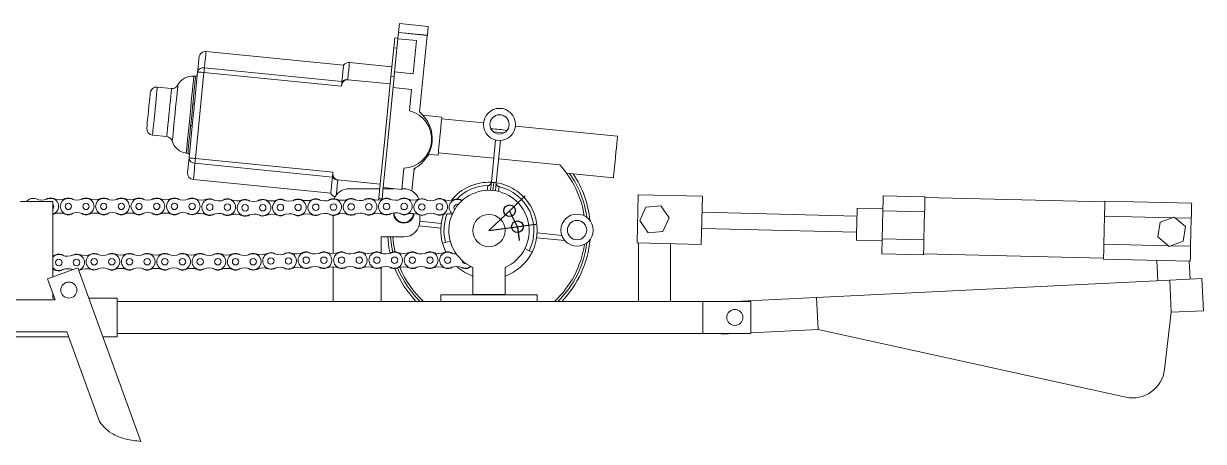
# Model space of a CAD drawing. Header units: millimetres. Extents: x 0 to 1189, y 0 to 841.
# Drawn here: x 178.7 to 252.1, y 421.9 to 447.8 of the extents above; entities that cross this region are included whole.
import ezdxf

# ---------------------------------------------------------------- set-up
doc = ezdxf.new("R2010")
doc.units = ezdxf.units.MM
doc.linetypes.add('CENTERX2', pattern=[20.32, 12.7, -2.54, 2.54, -2.54])

msp = doc.modelspace()

# ---------------------------------------------------------------- linework, layer by layer
at = {"color": 7, "linetype": 'Continuous', "lineweight": 15}
for p, q in [((202.095, 447.843), (202.041, 447.302)), ((203.886, 447.665), (202.095, 447.843)), ((202.04, 447.291), (202.005, 446.932)), ((202.041, 447.302), (202.04, 447.291)), ((203.831, 447.113), (202.04, 447.291)), ((203.833, 447.124), (202.041, 447.302)), ((203.831, 447.113), (203.355, 442.334)), ((203.833, 447.124), (203.831, 447.113)), ((203.886, 447.665), (203.833, 447.124)), ((202.002, 446.908), (201.796, 444.84)), ((202.005, 446.932), (201.806, 446.952)), ((203.158, 446.792), (202.002, 446.908)), ((202.952, 444.724), (203.158, 446.792)), ((198.622, 445.259), (190.064, 446.112)), ((201.744, 446.336), (201.568, 444.564)), ((201.943, 446.316), (201.744, 446.336)), ((189.963, 445.098), (198.521, 444.246)), ((201.627, 445.161), (198.987, 445.424)), ((189.408, 444.569), (189.304, 444.58)), ((189.339, 442.868), (189.536, 444.841)), ((189.934, 444.802), (189.402, 439.461)), ((198.492, 443.949), (189.934, 444.802)), ((198.881, 444.36), (201.521, 444.097)), ((201.568, 444.564), (201.181, 440.683)), ((201.767, 444.544), (201.39, 440.763)), ((201.767, 444.544), (201.568, 444.564)), ((201.796, 444.84), (201.767, 444.544)), ((201.796, 444.84), (202.952, 444.724)), ((187.913, 443.814), (187.03, 443.902)), ((201.7, 443.871), (202.855, 443.756)), ((202.855, 443.756), (202.723, 442.43)), ((204.733, 442.038), (203.552, 442.156)), ((189.004, 439.501), (189.201, 441.475)), ((207.329, 441.679), (204.723, 441.938)), ((215.669, 440.848), (209.32, 441.481)), ((186.733, 440.916), (187.616, 440.828)), ((200.901, 437.867), (201.181, 440.683)), ((201.39, 440.763), (201.081, 437.655)), ((208.077, 440.611), (207.816, 437.984)), ((208.114, 437.954), (208.376, 440.581)), ((188.828, 439.803), (188.933, 439.793)), ((207.964, 439.474), (204.512, 439.818)), ((197.93, 438.312), (189.373, 439.165)), ((189.402, 439.461), (197.96, 438.609)), ((204.497, 439.67), (203.981, 439.721)), ((212.069, 439.066), (208.263, 439.445)), ((202.236, 437.54), (202.368, 438.866)), ((203.007, 438.835), (202.869, 437.452)), ((212.495, 438.551), (215.411, 438.261)), ((189.272, 438.151), (197.829, 437.299)), ((198.26, 438.13), (200.901, 437.867)), ((198.967, 437.588), (200.873, 437.588)), ((200.901, 437.867), (200.814, 437.002)), ((201.013, 436.982), (201.081, 437.655)), ((201.074, 437.588), (201.758, 437.588)), ((201.081, 437.655), (202.236, 437.54)), ((202.241, 437.588), (202.367, 437.588)), ((207.766, 437.486), (207.816, 437.984)), ((207.916, 437.475), (207.965, 437.973)), ((208.114, 437.954), (208.064, 437.456)), ((200.814, 437.002), (201.013, 436.982)), ((216.881, 434.216), (216.954, 437.215)), ((220.953, 437.119), (216.954, 437.215)), ((220.88, 434.119), (220.953, 437.119)), ((232.198, 437.147), (234.798, 437.085)), ((245.993, 436.765), (234.797, 437.035)), ((245.994, 436.815), (251.393, 436.684)), ((178.527, 436.788), (180.527, 436.788)), ((180.527, 436.788), (180.527, 432.109)), ((217.438, 436.447), (217.047, 435.611)), ((218.358, 436.527), (217.438, 436.447)), ((218.887, 435.77), (218.358, 436.527)), ((230.568, 435.886), (220.928, 436.119)), ((232.179, 436.348), (230.58, 436.386)), ((232.176, 436.219), (232.134, 434.476)), ((232.176, 436.219), (234.775, 436.157)), ((234.775, 436.157), (234.733, 434.414)), ((180.588, 436.006), (180.527, 435.985)), ((197.967, 435.926), (197.967, 433.555)), ((203.367, 435.944), (203.367, 435.588)), ((204.701, 435.434), (203.367, 435.567)), ((217.047, 435.611), (217.576, 434.853)), ((218.496, 434.933), (218.887, 435.77)), ((245.972, 435.887), (245.93, 434.144)), ((245.972, 435.887), (250.192, 435.785)), ((249.435, 435.499), (249.286, 434.588)), ((250.299, 435.825), (249.435, 435.499)), ((251.014, 435.24), (250.299, 435.825)), ((250.354, 435.781), (251.371, 435.756)), ((251.371, 435.756), (251.328, 434.013)), ((203.315, 435.27), (204.672, 435.135)), ((212.202, 434.687), (210.664, 434.84)), ((217.576, 434.853), (218.496, 434.933)), ((220.904, 435.119), (230.543, 434.887)), ((250.865, 434.328), (251.014, 435.24)), ((202.367, 434.588), (200.967, 434.588)), ((200.967, 434.588), (200.967, 433.586)), ((204.966, 434.252), (204.773, 434.199)), ((205.256, 434.33), (204.966, 434.252)), ((210.635, 434.541), (212.385, 434.367)), ((220.88, 434.119), (216.881, 434.216)), ((216.967, 430.588), (216.967, 434.214)), ((218.967, 430.588), (218.967, 434.166)), ((230.531, 434.387), (232.131, 434.348)), ((232.134, 434.476), (234.733, 434.414)), ((245.93, 434.144), (249.946, 434.047)), ((249.286, 434.588), (250, 434.002)), ((250, 434.002), (250.865, 434.328)), ((250.108, 434.043), (251.328, 434.013)), ((210.171, 433.733), (209.903, 433.868)), ((210.35, 433.644), (210.171, 433.733)), ((232.112, 433.548), (234.711, 433.486)), ((234.712, 433.536), (245.909, 433.266)), ((245.908, 433.216), (251.306, 433.085)), ((182.085, 432.676), (180.206, 431.992)), ((181.696, 432.582), (181.743, 432.552)), ((182.085, 432.676), (186.012, 421.888)), ((182.148, 432.505), (182.214, 432.53)), ((197.967, 432.728), (197.967, 430.588)), ((200.967, 432.698), (200.967, 430.588)), ((206.668, 432.696), (206.668, 431.021)), ((208.668, 431.021), (208.668, 432.696)), ((249.235, 433.135), (249.297, 431.869)), ((251.24, 433.087), (251.294, 431.966)), ((180.681, 430.688), (180.206, 431.992)), ((250.028, 431.904), (228.054, 430.836)), ((252.026, 432.001), (250.028, 431.904)), ((250.028, 431.904), (250.125, 429.907)), ((252.026, 432.001), (252.123, 430.004)), ((180.527, 431.111), (180.527, 430.788)), ((204.668, 430.988), (204.668, 430.588)), ((204.668, 430.988), (210.668, 430.988)), ((206.668, 431.021), (208.668, 431.021)), ((210.668, 430.988), (210.668, 430.588)), ((176.409, 430.688), (180.681, 430.688)), ((180.645, 430.788), (180.527, 430.788)), ((184.527, 430.788), (182.773, 430.788)), ((184.527, 430.788), (184.527, 428.388)), ((220.967, 430.588), (184.527, 430.588)), ((220.967, 430.588), (220.967, 428.588)), ((220.967, 430.588), (223.967, 430.588)), ((222.943, 430.588), (228.054, 430.836)), ((223.967, 430.588), (223.967, 428.588)), ((228.054, 430.836), (228.151, 428.838)), ((249.705, 426.353), (250.125, 429.907)), ((252.123, 430.004), (250.125, 429.907)), ((223.967, 428.635), (228.151, 428.838)), ((228.151, 428.838), (247.29, 424.634)), ((181.518, 428.388), (174.527, 428.388)), ((181.409, 428.688), (176.409, 428.688)), ((183.435, 423.12), (181.409, 428.688)), ((184.527, 428.388), (183.646, 428.388)), ((220.967, 428.588), (184.527, 428.588)), ((220.967, 428.588), (223.967, 428.588)), ((222.156, 428.588), (222.158, 428.547)), ((222.158, 428.547), (222.991, 428.588))]:
    msp.add_line(p, q, dxfattribs=at)
at = {"color": 8, "linetype": 'Continuous', "lineweight": 15}
for p, q in [((207.565, 437.485), (207.595, 437.787)), ((208.292, 437.717), (208.262, 437.416))]:
    msp.add_line(p, q, dxfattribs=at)
at = {"color": 7, "linetype": 'CENTERX2'}
for p, q in [((208.695, 435.97), (209.926, 437.148)), ((209.433, 435.227), (208.955, 436.219)), ((207.668, 434.988), (208.695, 435.97)), ((209.076, 435.179), (210.577, 435.383)), ((207.668, 434.988), (209.076, 435.179)), ((209.433, 435.227), (209.549, 434.375))]:
    msp.add_line(p, q, dxfattribs=at)
at = {"color": 7, "linetype": 'Continuous', "lineweight": 15, "flags": 128}
for points in [[(201.806, 446.952), (201.803, 446.931), (201.796, 446.852), (201.782, 446.718), (201.765, 446.542), (201.744, 446.336)], [(189.536, 444.841), (189.568, 445.16), (189.593, 445.415), (189.612, 445.602), (189.623, 445.715), (189.627, 445.753)], [(189.934, 444.802), (189.938, 444.843), (189.942, 444.885), (189.946, 444.925), (189.95, 444.964), (189.954, 445.001), (189.957, 445.036), (189.961, 445.069), (189.963, 445.098)], [(198.622, 445.259), (198.621, 445.251), (198.614, 445.181), (198.6, 445.042), (198.58, 444.838), (198.554, 444.571), (198.521, 444.246)], [(189.934, 444.802), (189.856, 444.809), (189.782, 444.817), (189.713, 444.824), (189.652, 444.83), (189.603, 444.835), (189.566, 444.838), (189.544, 444.84), (189.536, 444.841)], [(198.521, 444.246), (198.518, 444.216), (198.515, 444.184), (198.511, 444.149), (198.508, 444.112), (198.504, 444.073), (198.5, 444.032), (198.496, 443.991), (198.492, 443.949)], [(186.375, 441.354), (186.378, 441.391), (186.389, 441.501), (186.407, 441.675), (186.429, 441.901), (186.456, 442.165), (186.484, 442.449), (186.512, 442.732), (186.538, 442.996), (186.561, 443.223), (186.578, 443.397), (186.589, 443.506), (186.593, 443.543)], [(189.237, 442.85), (189.257, 442.848), (189.275, 442.848), (189.293, 442.849), (189.308, 442.851), (189.321, 442.854), (189.331, 442.858), (189.337, 442.862), (189.339, 442.868)], [(204.733, 442.038), (204.732, 442.034), (204.727, 441.974), (204.714, 441.847), (204.695, 441.657), (204.671, 441.416), (204.643, 441.135), (204.613, 440.829), (204.581, 440.514), (204.55, 440.205), (204.522, 439.919), (204.497, 439.67)], [(189.201, 441.475), (189.199, 441.48), (189.194, 441.486), (189.185, 441.492), (189.173, 441.497), (189.159, 441.502), (189.142, 441.506), (189.123, 441.51), (189.104, 441.512)], [(207.936, 441.123), (208.39, 441.086), (208.615, 441.055)], [(215.669, 440.848), (215.667, 440.829), (215.658, 440.742), (215.643, 440.592), (215.623, 440.386), (215.598, 440.135), (215.57, 439.853), (215.54, 439.555)], [(188.913, 438.589), (188.917, 438.627), (188.928, 438.74), (188.947, 438.927), (188.972, 439.182), (189.004, 439.501)], [(189.004, 439.501), (189.012, 439.5), (189.034, 439.498), (189.071, 439.494), (189.121, 439.489), (189.181, 439.483), (189.25, 439.477), (189.324, 439.469), (189.402, 439.461)], [(189.373, 439.165), (189.375, 439.194), (189.379, 439.227), (189.382, 439.262), (189.386, 439.299), (189.39, 439.338), (189.394, 439.378), (189.398, 439.42), (189.402, 439.461)], [(215.54, 439.555), (215.51, 439.256), (215.482, 438.974), (215.457, 438.723), (215.437, 438.517), (215.422, 438.367), (215.413, 438.281), (215.411, 438.261)], [(197.93, 438.312), (197.898, 437.987), (197.871, 437.72), (197.851, 437.516), (197.837, 437.377), (197.83, 437.308), (197.829, 437.299)], [(197.96, 438.609), (197.956, 438.567), (197.951, 438.526), (197.947, 438.486), (197.944, 438.447), (197.94, 438.409), (197.936, 438.374), (197.933, 438.342), (197.93, 438.312)], [(200.803, 436.887), (200.803, 436.891), (200.807, 436.925), (200.811, 436.963), (200.814, 437.002)], [(201.013, 436.982), (201.01, 436.943), (201.008, 436.926)], [(206.001, 436.851), (205.982, 436.854), (205.899, 436.878)], [(232.176, 436.219), (232.18, 436.367), (232.183, 436.507), (232.186, 436.639), (232.189, 436.762), (232.192, 436.875), (232.194, 436.977), (232.197, 437.068), (232.198, 437.147)], [(234.775, 436.157), (234.779, 436.304), (234.782, 436.444), (234.785, 436.576), (234.788, 436.699), (234.791, 436.812), (234.794, 436.915), (234.796, 437.006), (234.798, 437.085)], [(245.972, 435.887), (245.976, 436.034), (245.979, 436.174), (245.982, 436.306), (245.985, 436.429), (245.988, 436.542), (245.99, 436.644), (245.993, 436.736), (245.994, 436.815)], [(205.537, 436.295), (205.508, 436.339), (205.49, 436.415)], [(230.531, 434.387), (230.531, 434.389), (230.533, 434.445), (230.536, 434.57), (230.54, 434.756), (230.546, 434.988), (230.552, 435.25), (230.559, 435.523), (230.565, 435.785), (230.571, 436.017), (230.575, 436.203), (230.578, 436.328), (230.58, 436.384), (230.58, 436.386)], [(251.371, 435.756), (251.374, 435.904), (251.377, 436.044), (251.381, 436.176), (251.384, 436.299), (251.386, 436.412), (251.389, 436.514), (251.391, 436.605), (251.393, 436.684)], [(201.513, 433.578), (201.444, 433.922), (201.366, 434.588)], [(201.68, 433.628), (201.597, 434.065), (201.54, 434.588)], [(201.821, 433.641), (201.724, 434.171), (201.681, 434.588)], [(204.773, 434.199), (204.937, 433.746), (204.983, 433.649)], [(232.112, 433.548), (232.114, 433.628), (232.116, 433.719), (232.118, 433.821), (232.121, 433.934), (232.124, 434.057), (232.127, 434.189), (232.131, 434.329), (232.134, 434.476)], [(234.711, 433.486), (234.713, 433.565), (234.715, 433.656), (234.717, 433.758), (234.72, 433.871), (234.723, 433.994), (234.726, 434.126), (234.73, 434.266), (234.733, 434.414)], [(245.908, 433.216), (245.91, 433.295), (245.912, 433.386), (245.914, 433.488), (245.917, 433.601), (245.92, 433.724), (245.923, 433.856), (245.926, 433.996), (245.93, 434.144)], [(251.306, 433.085), (251.308, 433.164), (251.31, 433.256), (251.313, 433.358), (251.315, 433.471), (251.318, 433.594), (251.322, 433.726), (251.325, 433.866), (251.328, 434.013)], [(180.685, 433.477), (180.6, 433.444), (180.527, 433.422)], [(206.462, 432.695), (206.543, 432.738), (206.561, 432.746)]]:
    msp.add_lwpolyline(points, dxfattribs=at)
at = {"color": 8, "linetype": 'Continuous', "lineweight": 15, "flags": 128}
for points in [[(190.064, 446.112), (190.064, 446.103), (190.057, 446.033), (190.043, 445.895), (190.022, 445.69), (189.996, 445.423), (189.963, 445.098)], [(198.987, 445.424), (198.986, 445.415), (198.978, 445.342), (198.964, 445.196), (198.943, 444.982), (198.915, 444.701), (198.881, 444.36)], [(189.304, 444.58), (189.3, 444.543), (189.289, 444.436), (189.272, 444.26), (189.248, 444.021), (189.219, 443.727), (189.185, 443.386), (189.147, 443.008), (189.107, 442.606), (189.066, 442.191), (189.025, 441.777), (188.985, 441.375), (188.947, 440.997), (188.913, 440.656), (188.884, 440.362), (188.86, 440.123), (188.842, 439.947), (188.832, 439.84), (188.828, 439.803), (188.828, 439.803)], [(189.237, 442.85), (189.275, 443.231), (189.31, 443.582), (189.341, 443.892), (189.367, 444.151), (189.387, 444.353), (189.4, 444.491), (189.407, 444.56), (189.408, 444.569)], [(187.03, 443.902), (187.028, 443.882), (187.02, 443.796), (187.005, 443.644), (186.984, 443.435), (186.958, 443.179), (186.929, 442.886), (186.898, 442.57), (186.866, 442.248), (186.834, 441.932), (186.805, 441.639), (186.78, 441.383), (186.759, 441.174), (186.744, 441.022), (186.735, 440.936), (186.733, 440.916)], [(187.616, 440.828), (187.618, 440.848), (187.627, 440.934), (187.642, 441.086), (187.663, 441.295), (187.688, 441.552), (187.717, 441.844), (187.749, 442.16), (187.781, 442.482), (187.812, 442.798), (187.841, 443.091), (187.867, 443.348), (187.888, 443.556), (187.903, 443.708), (187.911, 443.794), (187.913, 443.814)], [(188.311, 444.033), (188.309, 444.012), (188.3, 443.924), (188.284, 443.768), (188.263, 443.551), (188.236, 443.283), (188.205, 442.974), (188.172, 442.636), (188.137, 442.284)], [(188.137, 442.284), (188.101, 441.932), (188.068, 441.594), (188.037, 441.285), (188.01, 441.017), (187.989, 440.8), (187.973, 440.644), (187.964, 440.556), (187.962, 440.536)], [(188.933, 439.793), (188.933, 439.802), (188.94, 439.872), (188.954, 440.009), (188.974, 440.211), (189, 440.47), (189.031, 440.78), (189.066, 441.131), (189.104, 441.512)], [(189.373, 439.165), (189.34, 438.84), (189.314, 438.573), (189.293, 438.368), (189.279, 438.23), (189.272, 438.16), (189.272, 438.151)], [(198.26, 438.13), (198.226, 437.789), (198.198, 437.508), (198.177, 437.293), (198.166, 437.187)]]:
    msp.add_lwpolyline(points, dxfattribs=at)
at = {"color": 7, "linetype": 'Continuous', "lineweight": 15}
for centre, radius in [((208.324, 441.58), 1), ((208.324, 441.58), 0.6), ((181.493, 436.488), 0.2), ((182.593, 436.488), 0.2), ((183.693, 436.488), 0.2), ((184.793, 436.488), 0.2), ((185.893, 436.488), 0.2), ((186.993, 436.488), 0.2), ((188.093, 436.488), 0.2), ((189.193, 436.488), 0.2), ((190.293, 436.442), 0.2), ((191.393, 436.442), 0.2), ((192.492, 436.396), 0.2), ((193.592, 436.406), 0.2), ((194.691, 436.416), 0.2), ((195.791, 436.426), 0.2), ((196.891, 436.436), 0.2), ((197.991, 436.446), 0.2), ((199.091, 436.456), 0.2), ((200.191, 436.466), 0.2), ((201.291, 436.476), 0.2), ((202.391, 436.486), 0.2), ((203.491, 436.45), 0.2), ((204.59, 436.46), 0.2), ((207.668, 434.988), 1.003), ((213.147, 435.014), 1), ((213.147, 435.014), 0.6), ((180.9, 433.004), 0.2), ((182, 433.004), 0.2), ((183.099, 433.05), 0.2), ((184.199, 433.05), 0.2), ((185.299, 433.05), 0.2), ((186.399, 433.05), 0.2), ((187.499, 433.05), 0.2), ((188.599, 433.05), 0.2), ((189.699, 433.05), 0.2), ((190.799, 433.05), 0.2), ((191.899, 433.05), 0.2), ((192.999, 433.05), 0.2), ((194.098, 433.096), 0.2), ((195.198, 433.096), 0.2), ((196.297, 433.142), 0.2), ((197.397, 433.142), 0.2), ((198.497, 433.142), 0.2), ((199.597, 433.142), 0.2), ((200.697, 433.142), 0.2), ((201.797, 433.142), 0.2), ((202.897, 433.142), 0.2), ((203.997, 433.142), 0.2), ((205.097, 433.142), 0.2), ((181.527, 431.288), 0.5), ((222.967, 429.588), 0.5)]:
    msp.add_circle(centre, radius, dxfattribs=at)
at = {"color": 7, "linetype": 'Continuous'}
for centre in [(208.955, 436.219), (209.433, 435.227)]:
    msp.add_circle(centre, 0.36, dxfattribs=at)
at = {"color": 7, "linetype": 'Continuous', "lineweight": 15}
for centre, radius, start, end in [((179.008, 449.213), 23.109, 354.2734, 354.33534), ((190.025, 445.714), 0.4, 84.31203, 174.31203), ((189.884, 444.747), 0.361, 77.23188, 164.79061), ((198.947, 445.026), 0.4, 84.31203, 144.31203), ((189.205, 443.585), 1, 84.31203, 153.3872), ((189.418, 444.669), 0.1, 264.31203, 354.31203), ((198.821, 443.926), 0.438, 82.11962, 133.07072), ((186.991, 443.504), 0.4, 84.31203, 174.31203), ((187.953, 444.212), 0.4, 264.31203, 333.3872), ((202.289, 440.673), 1.81, 272.50221, 76.12185), ((202.043, 440.698), 2.098, 297.35928, 51.26478), ((186.773, 441.314), 0.4, 174.31203, 264.31203), ((207.668, 434.988), 6.314, 79.76272, 88.86134), ((187.576, 440.43), 0.4, 15.23687, 84.31203), ((188.927, 440.798), 1, 195.23687, 264.31203), ((188.923, 439.693), 0.1, 354.31203, 84.31203), ((189.364, 439.525), 0.361, 183.83157, 271.39404), ((207.668, 434.988), 6, 127.91334, 129.76398), ((207.668, 434.988), 6, 8.81443, 42.81688), ((189.311, 438.549), 0.4, 174.31203, 264.31203), ((198.287, 438.567), 0.438, 215.55189, 266.50548), ((207.668, 434.988), 6, 139.37272, 141.08985), ((207.668, 434.988), 6.141, 7.68864, 35.26275), ((207.668, 434.988), 6.314, 5.63996, 33.91089), ((198.967, 436.588), 1, 90, 157.92129), ((200.901, 437.867), 0.000241, 154.38452, 197.98733), ((202.367, 436.588), 1, 20.34349, 90), ((207.668, 434.988), 3, 87.17802, 141.26447), ((207.668, 434.988), 2.8, 91.49279, 136.32481), ((207.668, 434.988), 3, 333.38478, 81.44605), ((207.668, 434.988), 2.8, 333.38478, 77.13128), ((179.293, 436.488), 0.5, 66.98112, 143.20093), ((179.846, 437.789), 0.913, 246.98112, 290.52483), ((180.393, 436.488), 0.52, 68.02823, 126.19888), ((180.393, 436.488), 0.5, 285.45842, 117.01522), ((180.943, 437.851), 0.95, 248.02823, 291.97177), ((181.493, 436.488), 0.5, 66.98112, 293.01888), ((181.493, 436.488), 0.52, 54.2506, 111.97177), ((182.046, 437.789), 0.913, 246.98112, 290.52483), ((182.593, 436.488), 0.52, 68.02823, 126.19888), ((182.593, 436.488), 0.5, 242.98478, 117.01522), ((183.143, 437.851), 0.95, 248.02823, 291.97177), ((183.693, 436.488), 0.5, 66.98112, 293.01888), ((183.693, 436.488), 0.52, 54.2506, 111.97177), ((184.246, 437.789), 0.913, 246.98112, 290.52483), ((184.793, 436.488), 0.52, 68.02823, 126.19888), ((184.793, 436.488), 0.5, 242.98478, 117.01522), ((185.343, 437.851), 0.95, 248.02823, 291.97177), ((185.893, 436.488), 0.5, 66.98112, 293.01888), ((185.893, 436.488), 0.52, 54.2506, 111.97177), ((186.446, 437.789), 0.913, 246.98112, 290.52483), ((186.993, 436.488), 0.52, 68.02823, 126.19888), ((186.993, 436.488), 0.5, 242.98478, 117.01522), ((187.543, 437.851), 0.95, 248.02823, 291.97177), ((188.093, 436.488), 0.5, 66.98112, 293.01888), ((188.093, 436.488), 0.52, 54.2506, 111.97177), ((188.646, 437.789), 0.913, 246.98112, 290.52483), ((189.193, 436.488), 0.52, 65.62531, 126.19888), ((189.193, 436.488), 0.5, 242.98478, 117.01522), ((189.8, 437.827), 0.95, 245.62531, 289.56885), ((190.293, 436.442), 0.5, 66.98112, 293.01888), ((190.293, 436.442), 0.52, 54.2506, 109.56885), ((190.845, 437.743), 0.913, 246.98112, 290.52483), ((191.393, 436.442), 0.52, 65.62531, 126.19888), ((191.393, 436.442), 0.5, 242.98478, 117.01522), ((191.999, 437.781), 0.95, 245.62531, 289.56885), ((192.492, 436.396), 0.5, 67.50121, 293.53897), ((192.492, 436.396), 0.52, 54.77068, 109.56885), ((193.032, 437.702), 0.913, 247.50121, 291.04491), ((193.592, 436.406), 0.52, 68.54832, 126.71897), ((193.592, 436.406), 0.5, 243.50487, 117.5353), ((194.129, 437.774), 0.95, 248.54832, 292.49185), ((194.691, 436.416), 0.5, 67.50121, 293.53897), ((194.691, 436.416), 0.52, 54.77068, 112.49185), ((195.232, 437.722), 0.913, 247.50121, 291.04491), ((195.791, 436.426), 0.52, 68.54832, 126.71897), ((195.791, 436.426), 0.5, 243.50487, 117.5353), ((196.329, 437.794), 0.95, 248.54832, 292.49185), ((196.891, 436.436), 0.5, 67.50121, 293.53897), ((196.891, 436.436), 0.52, 54.77068, 112.49185), ((197.432, 437.742), 0.913, 247.50121, 291.04491), ((197.991, 436.446), 0.52, 68.54832, 126.71897), ((197.991, 436.446), 0.5, 243.50487, 117.5353), ((198.194, 437.463), 0.4, 204.31203, 255.60036), ((198.529, 437.814), 0.95, 248.54832, 292.49185), ((199.091, 436.456), 0.5, 67.50121, 293.53897), ((199.091, 436.456), 0.52, 54.77069, 112.49185), ((199.632, 437.762), 0.913, 247.50121, 291.04491), ((200.191, 436.466), 0.52, 68.54832, 126.71897), ((200.191, 436.466), 0.5, 243.50487, 117.5353), ((200.729, 437.834), 0.95, 248.54832, 292.49185), ((201.291, 436.476), 0.5, 67.50121, 293.53897), ((201.291, 436.476), 0.52, 54.77069, 112.49185), ((201.832, 437.781), 0.913, 247.50121, 291.04491), ((202.391, 436.486), 0.52, 66.1454, 126.71897), ((202.391, 436.486), 0.5, 243.50487, 117.5353), ((202.986, 437.83), 0.95, 246.1454, 290.08893), ((203.491, 436.45), 0.5, 67.50121, 293.53897), ((203.491, 436.45), 0.52, 54.77069, 110.08893), ((204.031, 437.755), 0.913, 247.50121, 291.04491), ((204.59, 436.46), 0.52, 66.1454, 126.71897), ((204.59, 436.46), 0.5, 243.50487, 117.5353), ((205.185, 437.804), 0.95, 246.1454, 290.08893), ((207.668, 434.988), 2.5, 293.57818, 246.42182), ((205.69, 436.423), 0.5, 65.29471, 233.41629), ((205.69, 436.423), 0.52, 56.11104, 110.08893), ((180.393, 436.488), 0.2, 0, 48.21423), ((180.393, 436.488), 0.2, 311.78577, 0), ((180.943, 435.125), 0.95, 68.02823, 111.97177), ((182.046, 435.187), 0.913, 69.47517, 113.01888), ((183.143, 435.125), 0.95, 68.02823, 111.97177), ((184.246, 435.187), 0.913, 69.47517, 113.01888), ((185.343, 435.125), 0.95, 68.02823, 111.97177), ((186.446, 435.187), 0.913, 69.47517, 113.01888), ((187.543, 435.125), 0.95, 68.02823, 111.97177), ((188.646, 435.187), 0.913, 69.47517, 113.01888), ((199.656, 435.16), 0.913, 69.99526, 113.53897), ((201.856, 435.18), 0.913, 69.99526, 113.53897), ((202.367, 436.088), 0.64, 180.29895, 356.52662), ((202.367, 436.088), 0.6, 179.86491, 356.65468), ((205.69, 436.423), 0.2, 67.98881, 182.30993), ((181.493, 436.488), 0.52, 248.02823, 305.7494), ((182.593, 436.488), 0.52, 233.80112, 291.97177), ((183.693, 436.488), 0.52, 248.02823, 305.7494), ((184.793, 436.488), 0.52, 233.80112, 291.97177), ((185.893, 436.488), 0.52, 248.02823, 305.7494), ((186.993, 436.488), 0.52, 233.80112, 291.97177), ((188.093, 436.488), 0.52, 248.02823, 305.7494), ((189.193, 436.488), 0.52, 233.80112, 289.56885), ((189.686, 435.103), 0.95, 65.62531, 109.56885), ((190.293, 436.442), 0.52, 245.62531, 305.7494), ((190.845, 435.141), 0.913, 69.47517, 113.01888), ((191.393, 436.442), 0.52, 233.80112, 289.56885), ((191.885, 435.057), 0.95, 65.62531, 109.56885), ((192.492, 436.396), 0.52, 245.62531, 306.26949), ((193.056, 435.1), 0.913, 69.99526, 113.53897), ((193.592, 436.406), 0.52, 234.32121, 292.49185), ((194.154, 435.048), 0.95, 68.54832, 112.49185), ((194.691, 436.416), 0.52, 248.54832, 306.26949), ((195.256, 435.12), 0.913, 69.99526, 113.53897), ((195.791, 436.426), 0.52, 234.3212, 292.49185), ((196.354, 435.068), 0.95, 68.54832, 112.49185), ((196.891, 436.436), 0.52, 248.54832, 306.26949), ((197.456, 435.14), 0.913, 69.99526, 113.53897), ((197.991, 436.446), 0.52, 234.32121, 292.49185), ((198.554, 435.088), 0.95, 68.54832, 112.49185), ((199.091, 436.456), 0.52, 248.54832, 306.26949), ((200.191, 436.466), 0.52, 234.32121, 292.49185), ((200.754, 435.108), 0.95, 68.54832, 112.49185), ((201.291, 436.476), 0.52, 248.54832, 306.26949), ((202.391, 436.486), 0.52, 234.3212, 290.08893), ((202.367, 435.588), 1, 270, 0), ((202.896, 435.105), 0.95, 66.1454, 110.08893), ((203.491, 436.45), 0.52, 246.1454, 306.26948), ((204.055, 435.154), 0.913, 69.99526, 113.53897), ((204.59, 436.46), 0.52, 234.32121, 290.08893), ((207.668, 434.988), 3, 160.38773, 195.23928), ((205.095, 435.079), 0.95, 72.81074, 110.08893), ((207.668, 434.988), 2.8, 158.17379, 195.23928), ((207.668, 434.988), 6, 312.83343, 351.73465), ((207.668, 434.988), 6.141, 314.23202, 352.86043), ((207.668, 434.988), 6.314, 315.82586, 354.90912), ((180.9, 433.004), 0.5, 62.98478, 138.21241), ((180.9, 433.004), 0.52, 53.80112, 114.37469), ((181.447, 434.304), 0.913, 249.47517, 293.01888), ((182, 433.004), 0.52, 70.43115, 125.7494), ((182, 433.004), 0.5, 286.42223, 113.01888), ((182.492, 434.389), 0.95, 250.43115, 294.37469), ((183.099, 433.05), 0.5, 62.98478, 297.01522), ((183.099, 433.05), 0.52, 53.80112, 114.37469), ((183.646, 434.35), 0.913, 249.47517, 293.01888), ((184.199, 433.05), 0.52, 68.02823, 125.7494), ((184.199, 433.05), 0.5, 246.98112, 113.01888), ((184.749, 434.413), 0.95, 248.02823, 291.97177), ((185.299, 433.05), 0.5, 62.98478, 297.01522), ((185.299, 433.05), 0.52, 53.80112, 111.97177), ((185.846, 434.35), 0.913, 249.47517, 293.01888), ((186.399, 433.05), 0.52, 68.02823, 125.7494), ((186.399, 433.05), 0.5, 246.98112, 113.01888), ((186.949, 434.413), 0.95, 248.02823, 291.97177), ((187.499, 433.05), 0.5, 62.98478, 297.01522), ((187.499, 433.05), 0.52, 53.80112, 111.97177), ((188.046, 434.35), 0.913, 249.47517, 293.01888), ((188.599, 433.05), 0.52, 68.02823, 125.7494), ((188.599, 433.05), 0.5, 246.98112, 113.01888), ((189.149, 434.413), 0.95, 248.02823, 291.97177), ((189.699, 433.05), 0.5, 62.98478, 297.01522), ((189.699, 433.05), 0.52, 53.80112, 111.97177), ((190.246, 434.35), 0.913, 249.47517, 293.01888), ((190.799, 433.05), 0.52, 68.02823, 125.7494), ((190.799, 433.05), 0.5, 246.98112, 113.01888), ((191.349, 434.413), 0.95, 248.02823, 291.97177), ((191.899, 433.05), 0.5, 62.98478, 297.01522), ((191.899, 433.05), 0.52, 53.80112, 111.97177), ((192.446, 434.35), 0.913, 249.47517, 293.01888), ((192.999, 433.05), 0.52, 70.43115, 125.7494), ((192.999, 433.05), 0.5, 246.98112, 113.01888), ((193.491, 434.435), 0.95, 250.43115, 294.37469), ((194.098, 433.096), 0.5, 62.98478, 297.01522), ((194.098, 433.096), 0.52, 53.80112, 114.37469), ((194.645, 434.397), 0.913, 249.47517, 293.01888), ((195.198, 433.096), 0.52, 70.43115, 125.7494), ((195.198, 433.096), 0.5, 246.98112, 113.01888), ((195.69, 434.481), 0.95, 250.43115, 294.37469), ((196.297, 433.142), 0.5, 62.98478, 297.01522), ((196.297, 433.142), 0.52, 53.80112, 114.37469), ((196.844, 434.443), 0.913, 249.47517, 293.01888), ((197.397, 433.142), 0.52, 68.02823, 125.7494), ((197.397, 433.142), 0.5, 246.98112, 113.01888), ((197.947, 434.505), 0.95, 248.02823, 291.97177), ((198.497, 433.142), 0.5, 62.98478, 297.01522), ((198.497, 433.142), 0.52, 53.80112, 111.97177), ((199.044, 434.443), 0.913, 249.47517, 293.01888), ((199.597, 433.142), 0.52, 68.02823, 125.7494), ((199.597, 433.142), 0.5, 246.98112, 113.01888), ((200.147, 434.505), 0.95, 248.02823, 291.97177), ((200.697, 433.142), 0.5, 62.98478, 297.01522), ((200.697, 433.142), 0.52, 53.80112, 111.97177), ((201.244, 434.443), 0.913, 249.47517, 293.01888), ((201.797, 433.142), 0.52, 68.02823, 125.7494), ((201.797, 433.142), 0.5, 246.98112, 113.01888), ((202.347, 434.505), 0.95, 248.02823, 291.97177), ((202.897, 433.142), 0.5, 62.98478, 297.01522), ((202.897, 433.142), 0.52, 53.80112, 111.97177), ((203.444, 434.443), 0.913, 249.47517, 293.01888), ((203.997, 433.142), 0.52, 68.02823, 125.7494), ((203.997, 433.142), 0.5, 246.98112, 113.01888), ((204.547, 434.505), 0.95, 248.02823, 291.97177), ((205.097, 433.142), 0.5, 62.98478, 297.01522), ((205.097, 433.142), 0.52, 53.80112, 111.97177), ((205.644, 434.443), 0.913, 249.47517, 269.57321), ((207.668, 434.988), 3, 289.47122, 333.38478), ((180.9, 433.004), 0.5, 221.78759, 297.01522), ((180.407, 431.618), 0.95, 70.43115, 82.77057), ((180.9, 433.004), 0.52, 250.43115, 306.19888), ((181.447, 431.703), 0.913, 69.68587, 110.52483), ((182.606, 431.665), 0.95, 70.43115, 114.37469), ((183.099, 433.05), 0.52, 250.43115, 306.19888), ((183.646, 431.749), 0.913, 66.98112, 110.52483), ((184.199, 433.05), 0.52, 234.2506, 291.97177), ((184.749, 431.686), 0.95, 68.02823, 111.97177), ((185.299, 433.05), 0.52, 248.02823, 306.19888), ((185.846, 431.749), 0.913, 66.98112, 110.52483), ((186.399, 433.05), 0.52, 234.2506, 291.97177), ((186.949, 431.686), 0.95, 68.02823, 111.97177), ((187.499, 433.05), 0.52, 248.02823, 306.19888), ((188.046, 431.749), 0.913, 66.98112, 110.52483), ((188.599, 433.05), 0.52, 234.25061, 291.97177), ((189.149, 431.686), 0.95, 68.02823, 111.97177), ((189.699, 433.05), 0.52, 248.02823, 306.19888), ((190.246, 431.749), 0.913, 66.98112, 110.52483), ((190.799, 433.05), 0.52, 234.2506, 291.97177), ((191.349, 431.686), 0.95, 68.02823, 111.97177), ((191.899, 433.05), 0.52, 248.02823, 306.19888), ((192.446, 431.749), 0.913, 66.98112, 110.52483), ((192.999, 433.05), 0.52, 234.2506, 294.37469), ((193.605, 431.711), 0.95, 70.43115, 114.37469), ((194.098, 433.096), 0.52, 250.43115, 306.19888), ((194.645, 431.795), 0.913, 66.98112, 110.52483), ((195.198, 433.096), 0.52, 234.2506, 294.37469), ((195.804, 431.757), 0.95, 70.43115, 114.37469), ((196.297, 433.142), 0.52, 250.43115, 306.19888), ((196.844, 431.841), 0.913, 66.98112, 110.52483), ((197.397, 433.142), 0.52, 234.2506, 291.97177), ((197.947, 431.779), 0.95, 68.02823, 111.97177), ((198.497, 433.142), 0.52, 248.02823, 306.19888), ((199.044, 431.841), 0.913, 66.98112, 110.52483), ((199.597, 433.142), 0.52, 234.2506, 291.97177), ((200.147, 431.779), 0.95, 68.02823, 111.97177), ((200.697, 433.142), 0.52, 248.02823, 306.19888), ((201.244, 431.841), 0.913, 66.98112, 110.52483), ((201.797, 433.142), 0.52, 234.2506, 291.97177), ((207.668, 434.988), 6.314, 202.0003, 224.17414), ((207.668, 434.988), 6.141, 202.11022, 225.76798), ((202.347, 431.779), 0.95, 68.02823, 111.97177), ((207.668, 434.988), 6, 202.39752, 227.16657), ((202.897, 433.142), 0.52, 248.02823, 306.19888), ((203.444, 431.841), 0.913, 66.98112, 110.52483), ((203.997, 433.142), 0.52, 234.2506, 291.97177), ((204.547, 431.779), 0.95, 68.02823, 111.97177), ((205.097, 433.142), 0.52, 248.02823, 306.19888), ((205.644, 431.841), 0.913, 66.98112, 110.52483), ((207.668, 434.988), 3, 228.11186, 250.52878), ((206.197, 433.142), 0.52, 234.2506, 300.7364), ((206.197, 433.142), 0.2, 184.03823, 278.84197), ((206.197, 433.142), 0.5, 246.98112, 310.9673), ((247.719, 426.588), 2, 257.6105, 353.26221)]:
    msp.add_arc(centre, radius, start, end, dxfattribs=at)
for points, knots in [([(198.881, 444.36), (198.845, 444.36), (198.774, 444.359), (198.674, 444.313), (198.59, 444.237), (198.516, 444.115), (198.501, 444.012), (198.492, 443.949)], [0, 0, 0, 0, 0.1679783, 0.3355968, 0.5097594, 0.7024492, 1, 1, 1, 1]), ([(189.104, 441.512), (189.119, 441.64), (189.15, 441.899), (189.2, 442.354), (189.223, 442.668), (189.237, 442.85)], [0, 0, 0, 0, 0.291096, 0.590474, 1, 1, 1, 1]), ([(189.339, 442.868), (189.324, 442.678), (189.286, 442.214), (189.232, 441.749), (189.201, 441.475)], [0, 0, 0, 0, 0.409744, 1, 1, 1, 1]), ([(197.96, 438.609), (197.957, 438.541), (197.952, 438.429), (198.012, 438.283), (198.098, 438.187), (198.189, 438.14), (198.244, 438.132), (198.26, 438.13)], [0, 0, 0, 0, 0.320822, 0.527304, 0.734742, 0.922544, 1, 1, 1, 1]), ([(207.595, 437.787), (207.615, 437.789), (207.654, 437.793), (207.712, 437.819), (207.77, 437.866), (207.806, 437.925), (207.813, 437.968), (207.816, 437.984)], [0, 0, 0, 0, 0.151441, 0.301937, 0.525983, 0.826141, 1, 1, 1, 1]), ([(207.816, 437.984), (207.818, 437.984), (207.822, 437.984), (207.857, 437.982), (207.906, 437.978), (207.946, 437.975), (207.965, 437.973)], [0, 0, 0, 0, 0.2557, 0.511393, 0.767299, 1, 1, 1, 1]), ([(207.965, 437.973), (207.971, 437.972), (207.997, 437.97), (208.042, 437.964), (208.087, 437.958), (208.111, 437.955), (208.113, 437.954), (208.114, 437.954)], [0, 0, 0, 0, 0.064046, 0.31933, 0.574846, 0.830687, 1, 1, 1, 1]), ([(208.114, 437.954), (208.115, 437.923), (208.117, 437.867), (208.159, 437.797), (208.21, 437.751), (208.256, 437.727), (208.283, 437.72), (208.292, 437.717)], [0, 0, 0, 0, 0.34067, 0.594409, 0.782131, 0.930612, 1, 1, 1, 1]), ([(186.012, 421.888), (185.695, 421.921), (185.102, 421.983), (184.355, 422.27), (183.795, 422.652), (183.555, 422.965), (183.435, 423.12)], [0, 0, 0, 0, 0.3224228, 0.6020333, 0.8032842, 1, 1, 1, 1])]:
    msp.add_open_spline(points, degree=3, knots=knots, dxfattribs=at)

doc.saveas('drawing.dxf')
